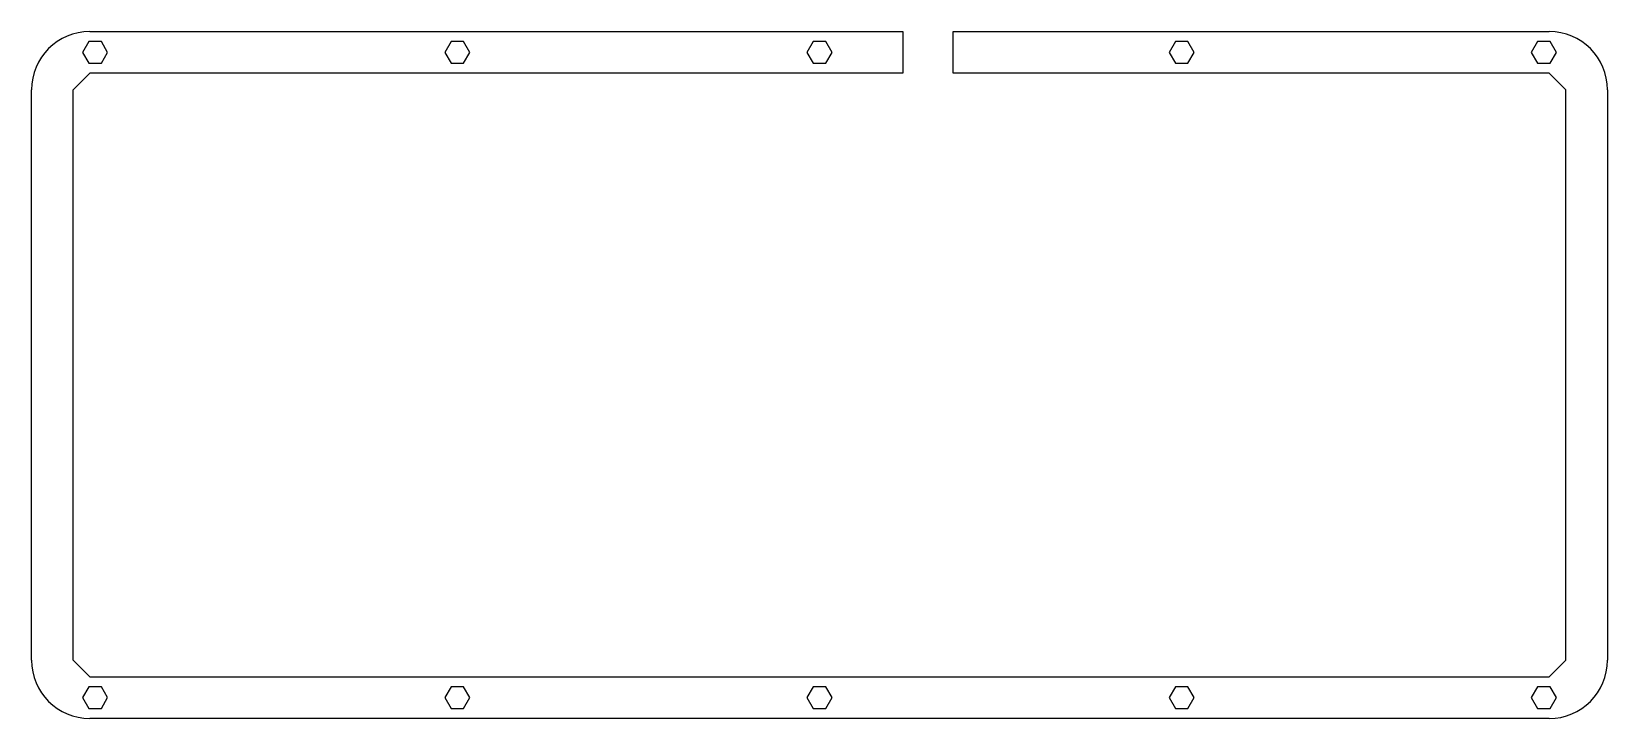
# Model space of a CAD drawing. Header units: millimetres. Extents: x 36 to 338, y -346 to -215.
import ezdxf

# ---------------------------------------------------------------- set-up
doc = ezdxf.new("R2010")
doc.units = ezdxf.units.MM
doc.header["$MEASUREMENT"] = 0

msp = doc.modelspace()

# ---------------------------------------------------------------- linework, layer by layer
at = {"linetype": 'Continuous'}
for p, q in [((47.62, -214.89), (203.28, -214.89)), ((203.28, -214.89), (203.28, -222.89)), ((212.89, -222.89), (212.89, -214.89)), ((212.89, -214.89), (327.02, -214.89)), ((44.45, -226.07), (47.62, -222.89)), ((47.62, -222.89), (44.45, -226.07)), ((203.28, -222.89), (47.62, -222.89)), ((327.02, -222.89), (212.89, -222.89)), ((330.2, -226.07), (327.02, -222.89)), ((36.45, -335.29), (36.45, -226.07)), ((44.45, -335.29), (44.45, -226.07)), ((330.2, -335.29), (330.2, -226.07)), ((338.2, -226.07), (338.2, -335.29)), ((44.45, -335.29), (47.62, -338.46)), ((327.02, -338.46), (330.2, -335.29)), ((47.62, -338.46), (327.02, -338.46)), ((327.02, -346.46), (47.62, -346.46))]:
    msp.add_line(p, q, dxfattribs=at)
for points in [[(47.42, -216.81), (46.22, -218.89), (47.42, -220.97), (49.82, -220.97), (51.02, -218.89), (49.82, -216.81)], [(116.78, -216.81), (115.58, -218.89), (116.78, -220.97), (119.17, -220.97), (120.38, -218.89), (119.17, -216.81)], [(186.12, -216.81), (184.92, -218.89), (186.12, -220.97), (188.53, -220.97), (189.72, -218.89), (188.53, -216.81)], [(255.47, -216.81), (254.27, -218.89), (255.47, -220.97), (257.87, -220.97), (259.07, -218.89), (257.87, -216.81)], [(324.82, -216.81), (323.62, -218.89), (324.82, -220.97), (327.23, -220.97), (328.43, -218.89), (327.23, -216.81)], [(47.42, -340.38), (46.22, -342.46), (47.42, -344.54), (49.82, -344.54), (51.02, -342.46), (49.82, -340.38)], [(116.78, -340.38), (115.58, -342.46), (116.78, -344.54), (119.17, -344.54), (120.38, -342.46), (119.17, -340.38)], [(186.12, -340.38), (184.92, -342.46), (186.12, -344.54), (188.53, -344.54), (189.72, -342.46), (188.53, -340.38)], [(255.47, -340.38), (254.27, -342.46), (255.47, -344.54), (257.87, -344.54), (259.07, -342.46), (257.87, -340.38)], [(324.82, -340.38), (323.62, -342.46), (324.82, -344.54), (327.23, -344.54), (328.43, -342.46), (327.23, -340.38)]]:
    msp.add_lwpolyline(points, close=True, dxfattribs=at)
for centre, radius, start, end in [((47.62, -226.07), 11.17, 90, 180), ((327.02, -226.07), 11.18, 0, 90), ((47.62, -335.29), 11.17, 180, 270), ((327.02, -335.29), 11.18, 270, 360)]:
    msp.add_arc(centre, radius, start, end, dxfattribs=at)

doc.saveas('drawing.dxf')
